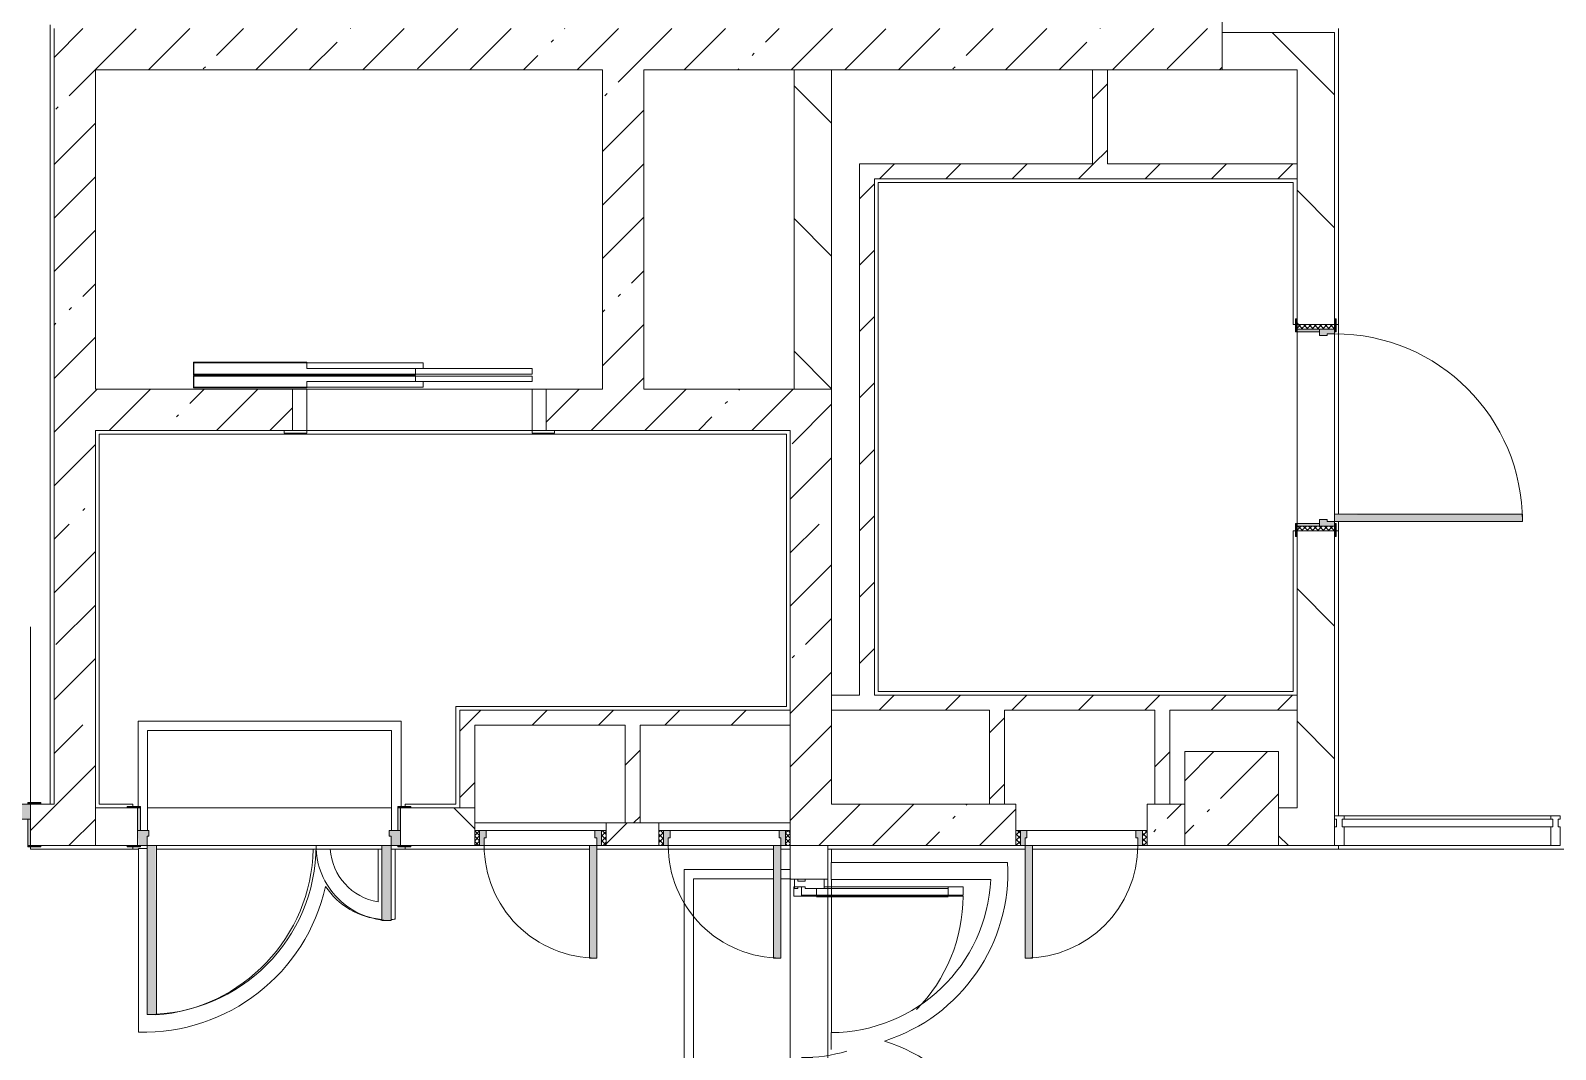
# Model space of a CAD drawing. Header units: millimetres. Extents: x -3724 to 231642, y -8553 to 29017.
# Drawn here: x 174159 to 182278, y 12313 to 17740 of the extents above; entities that cross this region are included whole.
import ezdxf

# ---------------------------------------------------------------- set-up
doc = ezdxf.new("R2010")
doc.units = ezdxf.units.MM
for name, color, linetype, lineweight, true_color in [('A-DETL-GENF-5', 7, 'Continuous', 5, 0xaaaaaa), ('A-DOOR-2', 7, 'Continuous', 5, 0xaaaaaa), ('A-DOOR-3', 7, 'Continuous', 5, 0xe2e2e2), ('A-DOOR-FRAM-3', 7, 'Continuous', 5, 0xe2e2e2), ('A-DOOR-FRAM-4', 7, 'Continuous', 5, 0xaaaaaa), ('A-FLOR-1', 7, 'Continuous', 5, 0xaaaaaa)]:
    doc.layers.add(name, color=color, linetype=linetype, lineweight=lineweight, true_color=true_color)
for name, color, linetype, lineweight in [('A-GLAZ-CURT-2', 7, 'Continuous', 5), ('A-GLAZ-CWMG-2', 7, 'Continuous', 5), ('A-WALL', 7, 'Continuous', 9), ('I-WALL-3', 7, 'Continuous', 5), ('S-COLS-2', 7, 'Continuous', 5)]:
    doc.layers.add(name, color=color, linetype=linetype, lineweight=lineweight)
pattern_1 = [(135, (79704.3, 0), (-353.5534, -353.5534), [])]
pattern_2 = [(45, (79704.28, 0), (-285.1231, 285.1231), []), (45, (79989.4, 0), (-285.1231, 285.1231), [504.031, -100.806, 16.764, -84.042])]
pattern_3 = [(45, (79704.28, 0), (-176.7767, 176.7767), [])]
pattern_4 = [(135, (1951.41, 124.685), (-14.14214, -14.14214), []), (225, (1951.41, 124.685), (14.14214, -14.14214), [])]
pattern_5 = [(45, (-171.384, 124.685), (-14.1421, 14.1421), []), (135, (-171.384, 124.685), (-14.1421, -14.1421), [])]

# ---------------------------------------------------------------- blocks, each defined once
blk = doc.blocks.new('110_Дверь_СКБ_2Ст - Д-1_л_Лестничная клетка EIS60 2-32142534-1_3_1_птичка')
at = {"layer": 'A-DOOR-3'}
for points in [[(612.5, 1010), (612.5, 110), (662.5, 110), (662.5, 1010), (639.9, 1010)], [(-637.5, 510), (-637.5, 110), (-587.5, 110), (-587.5, 510)], [(712.4, 30), (697.5, 30), (699.6, -110), (712.5, -110), (712.5, 30)]]:
    blk.add_hatch(color=256, dxfattribs=at).paths.add_polyline_path(points)
h = blk.add_hatch(color=256, dxfattribs=at)
h.paths.add_polyline_path([(662.5, 110), (662.5, 60), (652.5, 60), (652.5, 30), (712.5, 32.6), (712.5, 110)])
h.paths.add_polyline_path([(-637.5, 110), (-687.5, 110), (-687.2, 30), (-627.5, 35.6), (-627.5, 60), (-637.5, 60), (-637.5, 104.8)])
at = {"layer": 'A-DOOR-FRAM-3'}
for points in [[(-695.5, 118), (-742.5, 118), (-742.5, 110), (-672.5, 110), (-672.5, 118), (-687.5, 118)], [(728.3, 118), (697.5, 118), (697.5, 110), (767.5, 110), (767.5, 118), (729.9, 118)], [(-672.5, 30), (-687.5, 30), (-687.4, -110), (-672.5, -110), (-672.5, -21.5)], [(-687.4, -110), (-742.5, -110.2), (-742.5, -118), (-672.5, -118), (-674.5, -110)], [(767.5, -110), (697.5, -110), (698.9, -118), (767.5, -118)]]:
    blk.add_hatch(color=256, dxfattribs=at).paths.add_polyline_path(points)
at = {"layer": 'A-DOOR-2'}
for p, q in [((662.5, 1010), (612.5, 1010)), ((612.5, 1010), (612.5, 110)), ((662.5, 110), (662.5, 1010)), ((-637.5, 510), (-637.5, 110)), ((-587.5, 510), (-637.5, 510)), ((-587.5, 110), (-587.5, 510)), ((-637.5, 110), (-587.5, 110)), ((612.5, 110), (662.5, 110))]:
    blk.add_line(p, q, dxfattribs=at)
for centre, radius, start, end in [((662.5, 110), 900, 90, 180), ((-637.5, 110), 400, 360, 90)]:
    blk.add_arc(centre, radius, start, end, dxfattribs=at)
at = {"layer": 'A-DOOR-FRAM-4'}
for p, q in [((-672.5, 118), (-742.5, 118)), ((-742.5, 118), (-742.5, 110)), ((-742.5, 110), (-672.5, 110)), ((-637.5, 110), (-687.5, 110)), ((-687.5, 110), (-687.5, 30)), ((-672.5, 110), (-672.5, 118)), ((-637.5, 60), (-637.5, 110)), ((662.5, 110), (662.5, 60)), ((712.5, 110), (662.5, 110)), ((767.5, 118), (697.5, 118)), ((697.5, 118), (697.5, 110)), ((697.5, 110), (767.5, 110)), ((712.5, 30), (712.5, 110)), ((767.5, 110), (767.5, 118)), ((-687.5, 30), (-627.5, 30)), ((-672.5, 30), (-687.5, 30)), ((-687.5, 30), (-687.5, -110)), ((-672.5, -110), (-672.5, 30)), ((-627.5, 60), (-637.5, 60)), ((-627.5, 30), (-627.5, 60)), ((662.5, 60), (652.5, 60)), ((652.5, 60), (652.5, 30)), ((652.5, 30), (712.5, 30)), ((712.5, 30), (697.5, 30)), ((697.5, 30), (697.5, -110)), ((712.5, -110), (712.5, 30)), ((-672.5, -110), (-742.5, -110)), ((-742.5, -110), (-742.5, -118)), ((-742.5, -118), (-672.5, -118)), ((-687.5, -110), (-672.5, -110)), ((-672.5, -118), (-672.5, -110)), ((697.5, -110), (712.5, -110)), ((767.5, -110), (697.5, -110)), ((697.5, -110), (697.5, -118)), ((697.5, -118), (767.5, -118)), ((767.5, -118), (767.5, -110))]:
    blk.add_line(p, q, dxfattribs=at)
blk = doc.blocks.new('110_Дверь_СКБ_2Ст - Д-3а 1450x2100h_Лестничная клетка из коридора-32213611-1_3_1_птичка')
at = {"layer": 'A-DOOR-3'}
for points in [[(617.1, 1000), (612.5, 1000), (617.1, 100), (662.5, 100), (662.5, 1000), (617.4, 1000)], [(-587.5, 500), (-637.5, 500), (-637.5, 100), (-587.5, 100), (-587.5, 492.8)], [(708.4, 20), (697.5, 20), (697.5, -100), (712.5, -100), (710, 20)]]:
    blk.add_hatch(color=256, dxfattribs=at).paths.add_polyline_path(points)
h = blk.add_hatch(color=256, dxfattribs=at)
h.paths.add_polyline_path([(662.5, 100), (660, 50), (652.5, 50), (652.5, 20), (712.5, 20), (707.1, 100), (702.6, 100)])
h.paths.add_polyline_path([(-640, 100), (-687.5, 100), (-687.5, 20), (-627.5, 20), (-627.5, 50), (-637.5, 50), (-637.5, 100)])
at = {"layer": 'A-DOOR-FRAM-3'}
for points in [[(-695.5, 108), (-742.5, 108), (-742.5, 100), (-672.5, 100), (-672.5, 108), (-687.5, 108)], [(697.5, 108), (702.6, 100), (767.5, 100), (767.5, 108), (704.1, 108)], [(-687.5, 20), (-687.5, -100), (-672.5, -100), (-672.5, 20)], [(-677.4, -100), (-742.5, -100), (-742.5, -108), (-672.5, -108), (-672.5, -100)], [(715.3, -100), (697.5, -100), (697.5, -108), (767.5, -108), (767.5, -100), (737.5, -100)]]:
    blk.add_hatch(color=256, dxfattribs=at).paths.add_polyline_path(points)
at = {"layer": 'A-DOOR-2'}
for p, q in [((662.5, 1000), (612.5, 1000)), ((612.5, 1000), (612.5, 100)), ((662.5, 100), (662.5, 1000)), ((-637.5, 500), (-637.5, 100)), ((-587.5, 500), (-637.5, 500)), ((-587.5, 100), (-587.5, 500)), ((-637.5, 100), (-587.5, 100)), ((612.5, 100), (662.5, 100))]:
    blk.add_line(p, q, dxfattribs=at)
for centre, radius, start, end in [((662.5, 100), 900, 90, 180), ((-637.5, 100), 400, 360, 90)]:
    blk.add_arc(centre, radius, start, end, dxfattribs=at)
at = {"layer": 'A-DOOR-FRAM-4'}
for p, q in [((-672.5, 108), (-742.5, 108)), ((-742.5, 108), (-742.5, 100)), ((-742.5, 100), (-672.5, 100)), ((-637.5, 100), (-687.5, 100)), ((-687.5, 100), (-687.5, 20)), ((-672.5, 100), (-672.5, 108)), ((-637.5, 50), (-637.5, 100)), ((662.5, 100), (662.5, 50)), ((712.5, 100), (662.5, 100)), ((767.5, 108), (697.5, 108)), ((697.5, 108), (697.5, 100)), ((697.5, 100), (767.5, 100)), ((712.5, 20), (712.5, 100)), ((767.5, 100), (767.5, 108)), ((-687.5, 20), (-627.5, 20)), ((-672.5, 20), (-687.5, 20)), ((-687.5, 20), (-687.5, -100)), ((-672.5, -100), (-672.5, 20)), ((-627.5, 50), (-637.5, 50)), ((-627.5, 20), (-627.5, 50)), ((662.5, 50), (652.5, 50)), ((652.5, 50), (652.5, 20)), ((652.5, 20), (712.5, 20)), ((712.5, 20), (697.5, 20)), ((697.5, 20), (697.5, -100)), ((712.5, -100), (712.5, 20)), ((-672.5, -100), (-742.5, -100)), ((-742.5, -100), (-742.5, -108)), ((-742.5, -108), (-672.5, -108)), ((-687.5, -100), (-672.5, -100)), ((-672.5, -108), (-672.5, -100)), ((697.5, -100), (712.5, -100)), ((767.5, -100), (697.5, -100)), ((697.5, -100), (697.5, -108)), ((697.5, -108), (767.5, -108)), ((767.5, -108), (767.5, -100))]:
    blk.add_line(p, q, dxfattribs=at)
blk = doc.blocks.new('110_Дверь_СКБ_1Ст_Внутренняя1 - Д-4 1100x2100h_су мгн-31800557-1_3_1_птичка')
at = {"layer": 'A-DOOR-2'}
h = blk.add_hatch(dxfattribs=at)
h.set_pattern_fill('FP_53', color=256, style=0, pattern_type=2)
h.set_pattern_definition([(135, (1751.41, 164.685), (-14.14214, -14.14214), []), (225, (1751.41, 164.685), (14.14214, -14.14214), [])])
h.paths.add_polyline_path([(562.5, 100), (537.5, 100), (537.5, -100), (562.5, -100)])
at = {"layer": 'A-DOOR-3'}
h = blk.add_hatch(color=256, dxfattribs=at)
h.paths.add_polyline_path([(537.5, 100), (512.5, 100), (512.5, 60), (502.5, 60), (502.5, 20), (537.5, 20)])
h.paths.add_polyline_path([(-477.5, 20), (-477.5, 60), (-487.5, 60), (-487.5, 100), (-512.5, 100), (-512.5, 20), (-487.5, 20)])
at = {"layer": 'A-DOOR-FRAM-3'}
for points in [[(512.5, 541.4), (512.5, 1100), (472.5, 1100), (477.4, 100), (512.5, 100), (512.5, 120)], [(-497.5, 100), (-497.5, 108), (-567.5, 108), (-567.5, 100), (-512.5, 100)], [(592.5, 108), (522.5, 108), (522.5, 100), (592.5, 100)], [(-497.5, -2.9), (-497.5, 20), (-512.5, 20), (-512.5, -100), (-497.5, -100)], [(537.5, -100), (537.5, 20), (522.5, 20), (522.5, -100)], [(-497.5, -100), (-567.5, -100), (-567.5, -108), (-497.5, -108)], [(592.5, -100), (522.5, -100), (522.5, -108), (592.5, -108)]]:
    blk.add_hatch(color=256, dxfattribs=at).paths.add_polyline_path(points)
at = {"layer": 'A-DOOR-FRAM-4'}
h = blk.add_hatch(dxfattribs=at)
h.set_pattern_fill('FP_54', color=256, style=0, pattern_type=2)
h.set_pattern_definition([(45, (-371.384, 164.685), (-14.1421, 14.1421), []), (135, (-371.384, 164.685), (-14.1421, -14.1421), [])])
h.paths.add_polyline_path([(-512.5, 100), (-537.5, 100), (-537.5, -100), (-512.5, -100), (-512.5, -46.8)])
at = {"layer": 'A-DOOR-2'}
for p, q in [((512.5, 1100), (472.5, 1100)), ((472.5, 1100), (472.5, 100)), ((512.5, 100), (512.5, 1100)), ((472.5, 100), (512.5, 100))]:
    blk.add_line(p, q, dxfattribs=at)
blk.add_arc((512.5, 100), 1000, 90, 180, dxfattribs=at)
at = {"layer": 'A-DOOR-FRAM-4'}
for p, q in [((-497.5, 108), (-567.5, 108)), ((-567.5, 108), (-567.5, 100)), ((-567.5, 100), (-497.5, 100)), ((-512.5, 100), (-537.5, 100)), ((-537.5, 100), (-537.5, -100)), ((-487.5, 100), (-512.5, 100)), ((-512.5, 100), (-512.5, 20)), ((-512.5, -100), (-512.5, 100)), ((-497.5, 100), (-512.5, 100)), ((-512.5, 100), (-512.5, 99)), ((-512.5, 99), (-497.5, 99)), ((-497.5, 100), (-497.5, 108)), ((-497.5, 99), (-497.5, 100)), ((-487.5, 60), (-487.5, 100)), ((512.5, 100), (512.5, 60)), ((537.5, 100), (512.5, 100)), ((592.5, 108), (522.5, 108)), ((522.5, 108), (522.5, 100)), ((537.5, 100), (522.5, 100)), ((522.5, 100), (522.5, 99)), ((522.5, 100), (592.5, 100)), ((522.5, 99), (537.5, 99)), ((537.5, 20), (537.5, 100)), ((562.5, 100), (537.5, 100)), ((537.5, 100), (537.5, -100)), ((537.5, 99), (537.5, 100)), ((562.5, -100), (562.5, 100)), ((592.5, 100), (592.5, 108)), ((-512.5, 20), (-477.5, 20)), ((-497.5, 20), (-512.5, 20)), ((-512.5, 20), (-512.5, -100)), ((-497.5, -100), (-497.5, 20)), ((-477.5, 60), (-487.5, 60)), ((-477.5, 20), (-477.5, 60)), ((512.5, 60), (502.5, 60)), ((502.5, 60), (502.5, 20)), ((502.5, 20), (537.5, 20)), ((537.5, 20), (522.5, 20)), ((522.5, 20), (522.5, -100)), ((537.5, -100), (537.5, 20)), ((-497.5, -100), (-567.5, -100)), ((-567.5, -100), (-567.5, -108)), ((-567.5, -108), (-497.5, -108)), ((-537.5, -100), (-512.5, -100)), ((-512.5, -100), (-497.5, -100)), ((-497.5, -108), (-497.5, -100)), ((522.5, -100), (537.5, -100)), ((592.5, -100), (522.5, -100)), ((522.5, -100), (522.5, -108)), ((522.5, -108), (592.5, -108)), ((537.5, -100), (562.5, -100)), ((592.5, -108), (592.5, -100))]:
    blk.add_line(p, q, dxfattribs=at)
blk = doc.blocks.new('110_Дверь_СКБ_1Ст - д-18 700x2100h_Технический шкаф ЭОМ и СС-23279316-1_3_1_птичка')
at = {"layer": 'A-DOOR-2'}
h = blk.add_hatch(dxfattribs=at)
h.set_pattern_fill('FP_188', color=256, style=0, pattern_type=2)
h.set_pattern_definition([(135, (1951.41, 174.685), (-14.14214, -14.14214), []), (225, (1951.41, 174.685), (14.14214, -14.14214), [])])
h.paths.add_polyline_path([(337.5, 110), (337.5, 30), (362.5, 30), (362.5, 110)])
at = {"layer": 'A-DOOR-3'}
h = blk.add_hatch(color=256, dxfattribs=at)
h.paths.add_polyline_path([(322.5, 110), (312.5, 110), (312.5, 70), (302.5, 70), (302.5, 30), (337.5, 30), (337.5, 110)])
h.paths.add_polyline_path([(-312.5, 110), (-312.5, 30), (-277.5, 30), (-277.5, 70), (-287.5, 70), (-287.5, 110), (-297.5, 110)])
at = {"layer": 'A-DOOR-FRAM-3'}
blk.add_hatch(color=256, dxfattribs=at).paths.add_polyline_path([(312.5, 710), (272.5, 710), (272.5, 110), (312.5, 110), (312.5, 377)])
at = {"layer": 'A-DOOR-FRAM-4'}
h = blk.add_hatch(dxfattribs=at)
h.set_pattern_fill('FP_189', color=256, style=0, pattern_type=2)
h.set_pattern_definition([(45, (-171.384, 174.685), (-14.1421, 14.1421), []), (135, (-171.384, 174.685), (-14.1421, -14.1421), [])])
h.paths.add_polyline_path([(-337.5, 110), (-337.5, 30), (-312.5, 30), (-312.5, 110)])
at = {"layer": 'A-DOOR-2'}
for p, q in [((312.5, 710), (272.5, 710)), ((272.5, 710), (272.5, 110)), ((312.5, 110), (312.5, 710)), ((272.5, 110), (312.5, 110))]:
    blk.add_line(p, q, dxfattribs=at)
blk.add_arc((312.5, 110), 600, 90, 180, dxfattribs=at)
at = {"layer": 'A-DOOR-FRAM-4'}
for p, q in [((-312.5, 110), (-337.5, 110)), ((-337.5, 110), (-337.5, 30)), ((-287.5, 110), (-312.5, 110)), ((-312.5, 110), (-312.5, 30)), ((-312.5, 30), (-312.5, 110)), ((-287.5, 70), (-287.5, 110)), ((-287.5, 110), (272.5, 110)), ((312.5, 110), (312.5, 70)), ((337.5, 110), (312.5, 110)), ((337.5, 30), (337.5, 110)), ((362.5, 110), (337.5, 110)), ((337.5, 110), (337.5, 30)), ((362.5, 30), (362.5, 110)), ((-337.5, 30), (-312.5, 30)), ((-312.5, 30), (-277.5, 30)), ((-277.5, 70), (-287.5, 70)), ((-277.5, 30), (-277.5, 70)), ((302.5, 30), (-277.5, 30)), ((312.5, 70), (302.5, 70)), ((302.5, 70), (302.5, 30)), ((302.5, 30), (337.5, 30)), ((337.5, 30), (362.5, 30))]:
    blk.add_line(p, q, dxfattribs=at)
blk = doc.blocks.new('110_Дверь_СКБ_1Ст - д-18п 700x2100h_Технический шкаф ЭОМ и СС 2-32193184-1_3_1_птичка')
at = {"layer": 'A-DOOR-2'}
h = blk.add_hatch(dxfattribs=at)
h.set_pattern_fill('FP_190', color=256, style=0, pattern_type=2)
h.set_pattern_definition(pattern_4)
h.paths.add_polyline_path([(337.5, 60), (337.5, -20), (362.5, -20), (362.5, 60)])
at = {"layer": 'A-DOOR-3'}
h = blk.add_hatch(color=256, dxfattribs=at)
h.paths.add_polyline_path([(-312.5, 60), (-312.5, -20), (-277.5, -20), (-277.5, 20), (-287.5, 20), (-287.5, 60), (-297.5, 60)])
h.paths.add_polyline_path([(312.5, 60), (312.5, 20), (302.5, 20), (302.5, -20), (337.5, -20), (337.5, 60), (322.5, 60)])
at = {"layer": 'A-DOOR-FRAM-3'}
blk.add_hatch(color=256, dxfattribs=at).paths.add_polyline_path([(-247.5, 660), (-287.5, 660), (-287.5, 60), (-247.5, 60), (-247.5, 558.7)])
at = {"layer": 'A-DOOR-FRAM-4'}
h = blk.add_hatch(dxfattribs=at)
h.set_pattern_fill('FP_191', color=256, style=0, pattern_type=2)
h.set_pattern_definition(pattern_5)
h.paths.add_polyline_path([(-337.5, 60), (-337.5, -20), (-312.5, -20), (-312.5, 60)])
at = {"layer": 'A-DOOR-2'}
for p, q in [((-287.5, 660), (-287.5, 60)), ((-247.5, 660), (-287.5, 660)), ((-247.5, 60), (-247.5, 660)), ((-287.5, 60), (-247.5, 60))]:
    blk.add_line(p, q, dxfattribs=at)
blk.add_arc((-287.5, 60), 600, 360, 90, dxfattribs=at)
at = {"layer": 'A-DOOR-FRAM-4'}
for p, q in [((-312.5, 60), (-337.5, 60)), ((-337.5, 60), (-337.5, -20)), ((-287.5, 60), (-312.5, 60)), ((-312.5, 60), (-312.5, -20)), ((-312.5, -20), (-312.5, 60)), ((-287.5, 20), (-287.5, 60)), ((-277.5, 20), (-287.5, 20)), ((-277.5, -20), (-277.5, 20)), ((-247.5, 60), (312.5, 60)), ((312.5, 20), (302.5, 20)), ((302.5, 20), (302.5, -20)), ((312.5, 60), (312.5, 20)), ((337.5, 60), (312.5, 60)), ((337.5, -20), (337.5, 60)), ((362.5, 60), (337.5, 60)), ((337.5, 60), (337.5, -20)), ((362.5, -20), (362.5, 60)), ((-337.5, -20), (-312.5, -20)), ((-312.5, -20), (-277.5, -20)), ((302.5, -20), (-277.5, -20)), ((302.5, -20), (337.5, -20)), ((337.5, -20), (362.5, -20))]:
    blk.add_line(p, q, dxfattribs=at)
blk = doc.blocks.new('110_Дверь_СКБ_1Ст - д-18п 700x2100h_Технический шкаф ЭОМ и СС 2-V230-1_3_1_птичка')
at = {"layer": 'A-DOOR-2'}
h = blk.add_hatch(dxfattribs=at)
h.set_pattern_fill('FP_190', color=256, style=0, pattern_type=2)
h.set_pattern_definition(pattern_4)
h.paths.add_polyline_path([(337.5, 60), (337.5, -20), (362.5, -20), (362.5, 60)])
at = {"layer": 'A-DOOR-3'}
h = blk.add_hatch(color=256, dxfattribs=at)
h.paths.add_polyline_path([(312.5, 60), (312.5, 20), (302.5, 20), (302.5, -20), (337.5, -20), (337.5, 60), (322.5, 60)])
h.paths.add_polyline_path([(-297.5, 60), (-312.5, 60), (-312.5, -20), (-277.5, -20), (-277.5, 20), (-287.5, 20), (-287.5, 60)])
at = {"layer": 'A-DOOR-FRAM-3'}
blk.add_hatch(color=256, dxfattribs=at).paths.add_polyline_path([(-247.5, 660), (-287.5, 660), (-287.5, 60), (-247.5, 60), (-247.5, 80)])
at = {"layer": 'A-DOOR-FRAM-4'}
h = blk.add_hatch(dxfattribs=at)
h.set_pattern_fill('FP_191', color=256, style=0, pattern_type=2)
h.set_pattern_definition(pattern_5)
h.paths.add_polyline_path([(-337.5, 60), (-337.5, -20), (-312.5, -20), (-312.5, 60)])
at = {"layer": 'A-DOOR-2'}
for p, q in [((-287.5, 660), (-287.5, 60)), ((-247.5, 660), (-287.5, 660)), ((-247.5, 60), (-247.5, 660)), ((-287.5, 60), (-247.5, 60))]:
    blk.add_line(p, q, dxfattribs=at)
blk.add_arc((-287.5, 60), 600, 360, 90, dxfattribs=at)
at = {"layer": 'A-DOOR-FRAM-4'}
for p, q in [((-312.5, 60), (-337.5, 60)), ((-337.5, 60), (-337.5, -20)), ((-287.5, 60), (-312.5, 60)), ((-312.5, 60), (-312.5, -20)), ((-312.5, -20), (-312.5, 60)), ((-287.5, 20), (-287.5, 60)), ((-277.5, 20), (-287.5, 20)), ((-277.5, -20), (-277.5, 20)), ((-247.5, 60), (312.5, 60)), ((312.5, 20), (302.5, 20)), ((302.5, 20), (302.5, -20)), ((312.5, 60), (312.5, 20)), ((337.5, 60), (312.5, 60)), ((337.5, -20), (337.5, 60)), ((362.5, 60), (337.5, 60)), ((337.5, 60), (337.5, -20)), ((362.5, -20), (362.5, 60)), ((-337.5, -20), (-312.5, -20)), ((-312.5, -20), (-277.5, -20)), ((302.5, -20), (-277.5, -20)), ((302.5, -20), (337.5, -20)), ((337.5, -20), (362.5, -20))]:
    blk.add_line(p, q, dxfattribs=at)
blk = doc.blocks.new('Прямоугольный импост - Импост структурный с накладкой - 160мм Темный-V206-1_3_1_птичка')
at = {"layer": 'A-GLAZ-CWMG-2'}
for p, q in [((-50, 0), (-50, 17)), ((-50, 17), (0, 17)), ((-40, 0), (-50, 0)), ((-40, -40), (-40, 0)), ((0, 0), (-10, 0)), ((-10, 0), (-10, -40)), ((0, 17), (0, 0)), ((-50, -140), (-50, -40)), ((-50, -40), (-40, -40)), ((-10, -40), (0, -40)), ((0, -40), (0, -140)), ((0, -140), (-50, -140))]:
    blk.add_line(p, q, dxfattribs=at)
blk = doc.blocks.new('Системная панель - Стекло - 40мм-32352614-1_3_1_птичка')
at = {"layer": 'A-GLAZ-CURT-2'}
for p, q in [((560.5, 40), (-560.5, 40)), ((-560.5, 40), (-560.5, 0)), ((560.5, 0), (560.5, 40)), ((-560.5, 0), (560.5, 0))]:
    blk.add_line(p, q, dxfattribs=at)
blk = doc.blocks.new('Прямоугольный импост - Импост структурный с накладкой - 160мм Темный-32352612-1_3_1_птичка')
at = {"layer": 'A-GLAZ-CWMG-2'}
for p, q in [((101448, 13557), (102549, 13557)), ((101448, 13400), (102549, 13400))]:
    blk.add_line(p, q, dxfattribs=at)
blk = doc.blocks.new('Прямоугольный импост - Импост структурный с накладкой - 160мм Темный-V208-1_3_1_птичка')
at = {"layer": 'A-GLAZ-CWMG-2'}
for p, q in [((-25, 0), (-25, 17)), ((-25, 17), (25, 17)), ((-15, 0), (-25, 0)), ((-15, -40), (-15, 0)), ((25, 0), (15, 0)), ((15, 0), (15, -40)), ((25, 17), (25, 0)), ((-25, -140), (-25, -40)), ((-25, -40), (-15, -40)), ((15, -40), (25, -40)), ((25, -40), (25, -140)), ((25, -140), (-25, -140))]:
    blk.add_line(p, q, dxfattribs=at)
blk = doc.blocks.new('BSC_Колонна _Прямоугольная - 500х500-17857564-1_3_1_птичка')
at = {"layer": 'S-COLS-2'}
h = blk.add_hatch(dxfattribs=at)
h.set_pattern_fill('FP_212', color=256, style=0, pattern_type=2)
h.set_pattern_definition([(45, (-100850, -13650), (-285.1231, 285.1231), []), (45, (-100564.88, -13650), (-285.1231, 285.1231), [504.031, -100.806, 16.764, -84.042])])
h.paths.add_polyline_path([(-59.4, -250), (250, -250), (250, 250), (-250, 250), (-250, -250)])
for p, q in [((250, 250), (-250, 250)), ((-250, 250), (-250, -250)), ((250, -250), (250, 250)), ((-250, -250), (250, -250))]:
    blk.add_line(p, q, dxfattribs=at)
blk = doc.blocks.new('DOR_Дверь лифта - 1350х2050h-19118285-1_3_1_птичка')
at = {"layer": 'A-DOOR-2'}
for p, q in [((-600, 125), (-720, 125)), ((-720, 125), (-720, 110)), ((-720, 110), (-600, 110)), ((-675, 110), (-675, -110)), ((-600, 110), (-675, 110)), ((-600, 110), (-600, 125)), ((600, 110), (-600, 110)), ((-600, 110), (-600, -110)), ((720, 125), (600, 125)), ((600, 125), (600, 110)), ((600, -110), (600, 110)), ((675, 110), (600, 110)), ((600, 110), (720, 110)), ((675, -110), (675, 110)), ((720, 110), (720, 125)), ((-675, -110), (-600, -110)), ((-600, -110), (600, -110)), ((-600, -150), (-600, -180)), ((20, -150), (-600, -150)), ((-20, -120), (-20, -150)), ((600, -120), (-20, -120)), ((-20, -150), (600, -150)), ((20, -180), (20, -150)), ((600, -110), (675, -110)), ((600, -150), (600, -120)), ((-600, -180), (20, -180)), ((-600, -190), (-600, -220)), ((20, -190), (-600, -190)), ((-600, -220), (20, -220)), ((-20, -220), (-20, -250)), ((600, -220), (-20, -220)), ((20, -220), (20, -190)), ((600, -250), (600, -220)), ((-20, -250), (600, -250))]:
    blk.add_line(p, q, dxfattribs=at)
at = {"layer": 'A-DOOR-FRAM-4'}
for p, q in [((600, -117), (600, -120)), ((1203, -117), (600, -117)), ((600, -120), (1200, -120)), ((1200, -120), (1200, -180)), ((1203, -183), (1203, -117)), ((1200, -180), (20, -180)), ((20, -180), (20, -183)), ((20, -183), (1203, -183)), ((1203, -187), (20, -187)), ((20, -187), (20, -190)), ((20, -190), (1200, -190)), ((1200, -190), (1200, -250)), ((1203, -253), (1203, -187)), ((600, -250), (600, -253)), ((1200, -250), (600, -250)), ((600, -253), (1203, -253))]:
    blk.add_line(p, q, dxfattribs=at)
blk = doc.blocks.new('Дверь_Витражная_остекление_ - ВВ-7 остекление-32349468-1_3_1_птичка')
at = {"layer": 'A-DETL-GENF-5'}
for p, q in [((-815, -20), (-860, -20)), ((-860, -177.2), (-860, -20)), ((-815, -20), (-860, -20)), ((-860, -20), (-860, -177.2)), ((-815, -177.2), (-815, -20)), ((-815, -177.2), (-815, -20)), ((865, -880), (865, -20)), ((865, -20), (865, -880)), ((-860, -100), (-815, -100)), ((-850, -177.2), (-850, -100)), ((-806, -177.2), (-806, -100)), ((856, -800), (856, -100)), ((900, -100), (865, -100)), ((900, -800), (900, -140)), ((910, -880), (910, -140)), ((910, -880), (910, -140)), ((910, -800), (865, -800)), ((910, -880), (865, -880)), ((865, -880), (910, -880))]:
    blk.add_line(p, q, dxfattribs=at)
at = {"layer": 'A-DOOR-2'}
for p, q in [((-910, 20), (-860, 20)), ((-910, -20), (-910, 20)), ((-860, 20), (-860, -20)), ((860, 20), (910, 20)), ((860, -20), (860, 20)), ((910, 20), (910, -20)), ((-860, -20), (-910, -20)), ((-860, -177.2), (-860, -20)), ((860, -880), (860, -20)), ((910, -20), (860, -20))]:
    blk.add_line(p, q, dxfattribs=at)
for centre, start, end in [((-860, -20), 275.98464, 0), ((860, -20), 180, 196.28645), ((860, -20), 225.39227, 270)]:
    blk.add_arc(centre, 860, start, end, dxfattribs=at)
blk = doc.blocks.new('Прямоугольный импост - Импост структурный с накладкой - 160мм Темный-32348142-1_3_1_птичка')
at = {"layer": 'A-GLAZ-CWMG-2'}
for p, q in [((0, 17), (-50, 17)), ((-50, 17), (-50, 0)), ((-50, 0), (-40, 0)), ((-40, 0), (-40, -40)), ((-10, -40), (-10, 0)), ((-10, 0), (0, 0)), ((0, 0), (0, 17)), ((-40, -40), (-50, -40)), ((-50, -40), (-50, -140)), ((0, -40), (-10, -40)), ((0, -140), (0, -40)), ((-50, -140), (0, -140))]:
    blk.add_line(p, q, dxfattribs=at)

msp = doc.modelspace()

# ---------------------------------------------------------------- hatches: boundary and pattern name
at = {"layer": 'I-WALL-3'}
h = msp.add_hatch(dxfattribs=at)
h.set_pattern_fill('FP_118', color=256, style=0, pattern_type=2)
h.set_pattern_definition(pattern_2)
h.paths.add_polyline_path([(174284.3, 13620), (174504.3, 13620), (174504.3, 17750), (174284.3, 17750), (174284.3, 13744.9)])
h = msp.add_hatch(dxfattribs=at)
h.set_pattern_fill('FP_118', color=256, style=0, pattern_type=2)
h.set_pattern_definition(pattern_2)
h.paths.add_polyline_path([(180504.3, 17530), (180504.3, 17750), (174504.3, 17750), (174504.3, 17530), (180494.8, 17530)])
h = msp.add_hatch(dxfattribs=at)
h.set_pattern_fill('FP_136', color=256, style=0, pattern_type=2)
h.set_pattern_definition(pattern_1)
h.paths.add_polyline_path([(180642.9, 17530), (181102.3, 17530), (181102.3, 17730), (180504.3, 17730), (180504.3, 17530)])
h = msp.add_hatch(dxfattribs=at)
h.set_pattern_fill('FP_118', color=256, style=0, pattern_type=2)
h.set_pattern_definition(pattern_2)
h.paths.add_polyline_path([(177424.3, 15830), (177424.3, 17530), (177204.3, 17530), (177204.3, 15830), (177348.4, 15830)])
h = msp.add_hatch(dxfattribs=at)
h.set_pattern_fill('FP_136', color=256, style=0, pattern_type=2)
h.set_pattern_definition(pattern_1)
h.paths.add_polyline_path([(178424.3, 15830), (178424.3, 17530), (178224.3, 17530), (178224.3, 15830)])
h = msp.add_hatch(dxfattribs=at)
h.set_pattern_fill('FP_135', color=256, style=0, pattern_type=2)
h.set_pattern_definition(pattern_3)
h.paths.add_polyline_path([(179892.3, 17030), (179892.3, 17530), (179812.3, 17530), (179812.3, 17030)])
h = msp.add_hatch(dxfattribs=at)
h.set_pattern_fill('FP_136', color=256, style=0, pattern_type=2)
h.set_pattern_definition(pattern_1)
h.paths.add_polyline_path([(181102.3, 13600), (181102.3, 15075), (180902.3, 15075), (180902.3, 13600)])
h.paths.add_polyline_path([(181102.3, 16175), (181102.3, 17530), (180902.3, 17530), (180902.3, 16175)])
h = msp.add_hatch(dxfattribs=at)
h.set_pattern_fill('FP_135', color=256, style=0, pattern_type=2)
h.set_pattern_definition(pattern_3)
h.paths.add_polyline_path([(178572.3, 14200), (178652.3, 14200), (178652.3, 17030), (178572.3, 17030), (178572.3, 14220)])
h = msp.add_hatch(dxfattribs=at)
h.set_pattern_fill('FP_135', color=256, style=0, pattern_type=2)
h.set_pattern_definition(pattern_3)
h.paths.add_polyline_path([(180882.3, 16950), (180902.3, 16950), (180902.3, 17030), (178652.3, 17030), (178652.3, 16950), (180006.3, 16950)])
h = msp.add_hatch(dxfattribs=at)
h.set_pattern_fill('FP_118', color=256, style=0, pattern_type=2)
h.set_pattern_definition(pattern_2)
h.paths.add_polyline_path([(177424.3, 15610), (178204.3, 15610), (178204.3, 15830), (176904.3, 15830), (176904.3, 15610), (177348.4, 15610)])
h.paths.add_polyline_path([(175124.8, 15610), (175554.3, 15610), (175554.3, 15830), (174504.3, 15830), (174504.3, 15610), (175084.2, 15610)])
h = msp.add_hatch(dxfattribs=at)
h.set_pattern_fill('FP_118', color=256, style=0, pattern_type=2)
h.set_pattern_definition(pattern_2)
h.paths.add_polyline_path([(178397.2, 13620), (178424.3, 13620), (178424.3, 15830), (178204.3, 15830), (178204.3, 13620)])
h = msp.add_hatch(dxfattribs=at)
h.set_pattern_fill('FP_135', color=256, style=0, pattern_type=2)
h.set_pattern_definition(pattern_3)
h.paths.add_polyline_path([(180884, 14120), (180902.3, 14120), (180902.3, 14200), (178424.3, 14200), (178424.3, 14120), (180882.3, 14120)])
h = msp.add_hatch(dxfattribs=at)
h.set_pattern_fill('FP_135', color=256, style=0, pattern_type=2)
h.set_pattern_definition(pattern_3)
h.paths.add_polyline_path([(176444.3, 13600), (176524.3, 13600), (176524.3, 14120), (176444.3, 14120), (176444.3, 13744.9)])
h = msp.add_hatch(dxfattribs=at)
h.set_pattern_fill('FP_135', color=256, style=0, pattern_type=2)
h.set_pattern_definition(pattern_3)
h.paths.add_polyline_path([(176524.3, 14040), (178204.3, 14040), (178204.3, 14120), (176524.3, 14120)])
h = msp.add_hatch(dxfattribs=at)
h.set_pattern_fill('FP_135', color=256, style=0, pattern_type=2)
h.set_pattern_definition(pattern_3)
h.paths.add_polyline_path([(179264.3, 13620), (179344.3, 13620), (179344.3, 14120), (179264.3, 14120), (179264.3, 13744.9)])
h = msp.add_hatch(dxfattribs=at)
h.set_pattern_fill('FP_135', color=256, style=0, pattern_type=2)
h.set_pattern_definition(pattern_3)
h.paths.add_polyline_path([(180144.3, 13620), (180224.3, 13620), (180224.3, 14120), (180144.3, 14120), (180144.3, 13744.9)])
h = msp.add_hatch(dxfattribs=at)
h.set_pattern_fill('FP_135', color=256, style=0, pattern_type=2)
h.set_pattern_definition(pattern_3)
h.paths.add_polyline_path([(177404.3, 13520), (177404.3, 14040), (177324.3, 14040), (177324.3, 13520), (177348.4, 13520)])
h = msp.add_hatch(dxfattribs=at)
h.set_pattern_fill('FP_118', color=256, style=0, pattern_type=2)
h.set_pattern_definition(pattern_2)
h.paths.add_polyline_path([(174504.3, 13400), (174504.3, 13620), (174159.3, 13620), (174159.3, 13400), (174284.3, 13400)])
h.paths.add_polyline_path([(172754.3, 13400), (172759.3, 13400), (172754.3, 13620), (172514.3, 13620), (172514.3, 13400), (172748.4, 13400)])
h = msp.add_hatch(dxfattribs=at)
h.set_pattern_fill('FP_136', color=256, style=0, pattern_type=2)
h.set_pattern_definition(pattern_1)
h.paths.add_polyline_path([(176299.6, 13400), (176524.3, 13400), (176524.3, 13600), (176129.3, 13600), (176129.3, 13400), (176184.3, 13400)])
h.paths.add_polyline_path([(174704.3, 13400), (174729.3, 13400), (174726.4, 13600), (174504.3, 13600), (174504.3, 13400), (174674.3, 13400)])
h = msp.add_hatch(dxfattribs=at)
h.set_pattern_fill('FP_118', color=256, style=0, pattern_type=2)
h.set_pattern_definition(pattern_2)
h.paths.add_polyline_path([(180304.3, 13400), (180304.3, 13620), (180104.3, 13620), (180104.3, 13400)])
h.paths.add_polyline_path([(178204.3, 13400), (179404.3, 13400), (179404.3, 13620), (178204.3, 13620), (178204.3, 13480)])
h = msp.add_hatch(dxfattribs=at)
h.set_pattern_fill('FP_136', color=256, style=0, pattern_type=2)
h.set_pattern_definition(pattern_1)
h.paths.add_polyline_path([(189534.3, 13400), (190254.3, 13400), (190254.3, 13600), (189533.3, 13600), (189533.3, 13400)])
h.paths.add_polyline_path([(185187.2, 13400), (185254.3, 13400), (185254.3, 13600), (185104.3, 13600), (185104.3, 13400)])
h.paths.add_polyline_path([(180804.3, 13400), (181102.3, 13400), (181102.3, 13600), (180804.3, 13600)])
h.paths.add_polyline_path([(186314.3, 13400), (186314.3, 13600), (185754.3, 13600), (185754.3, 13400), (185774.3, 13400)])
h = msp.add_hatch(dxfattribs=at)
h.set_pattern_fill('FP_178', color=256, style=0, pattern_type=2)
h.set_pattern_definition([(45, (79704.3, 0), (-427.6843, 427.6843), []), (45, (79989.4, 0), (-427.6843, 427.6843), [])])
h.paths.add_polyline_path([(177404.3, 13400), (177504.3, 13400), (177504.3, 13520), (177224.3, 13520), (177224.3, 13400), (177348.4, 13400)])
h = msp.add_hatch(dxfattribs=at)
h.set_pattern_fill('FP_136', color=256, style=0, pattern_type=2)
h.set_pattern_definition(pattern_1)
h.paths.add_polyline_path([(178204.3, 10600), (178404.3, 10600), (178404.3, 11320), (178204.3, 11320), (178204.3, 10613.7)])
h.paths.add_polyline_path([(178320.7, 13220), (178404.3, 13220), (178404.3, 13400), (178204.3, 13400), (178204.3, 13220)])

# ---------------------------------------------------------------- linework, layer by layer
at = {"layer": 'A-FLOR-1'}
for p, q in [((174264.3, 13620), (174264.3, 17770.5)), ((181122.3, 17750), (181122.3, 15165)), ((180882.3, 16930), (178672.3, 16930)), ((178672.3, 16930), (178672.3, 14220)), ((180882.3, 16175), (180882.3, 16930)), ((180894.3, 16175), (180882.3, 16175)), ((181122.3, 16175), (181110.3, 16175)), ((178184.3, 15590), (174524.3, 15590)), ((174524.3, 15590), (174524.3, 13620)), ((178184.3, 14140), (178184.3, 15590)), ((181122.3, 15125), (181122.3, 13557)), ((180882.3, 14220), (180882.3, 15075)), ((180882.3, 15075), (180894.3, 15075)), ((181110.3, 15075), (181122.3, 15075)), ((174158.9, 13628), (174158.9, 14563.7)), ((178672.3, 14220), (180882.3, 14220)), ((176424.3, 13620), (176424.3, 14140)), ((176424.3, 14140), (178184.3, 14140)), ((174731.7, 14062.1), (174731.7, 13608)), ((176131.7, 14062.1), (174731.7, 14062.1)), ((176131.7, 13608), (176131.7, 14062.1)), ((174781.7, 13480), (174781.7, 14012.1)), ((174781.7, 14012.1), (176081.7, 14012.1)), ((176081.7, 14012.1), (176081.7, 13480)), ((174524.3, 13620), (174704.3, 13620)), ((174704.3, 13620), (174704.3, 13608)), ((176154.3, 13620), (176424.3, 13620)), ((176154.3, 13608), (176154.3, 13620)), ((181122.3, 13400), (181122.3, 13380)), ((174159.3, 13380), (174159.3, 13392)), ((174735, 13380), (174159.3, 13380)), ((174704.3, 13392), (174704.3, 13380)), ((174779.3, 13383), (174734.7, 13383)), ((174734.7, 13383), (174734.7, 12405.3)), ((176029.3, 13380), (174829.3, 13380)), ((175755, 13379.5), (175664, 13379.5)), ((176009.3, 13380), (176009.3, 13099.1)), ((177134.3, 13380), (176079.3, 13380)), ((176101.1, 13007.2), (176101.1, 13380)), ((176154.3, 13380), (176154.3, 13392)), ((178114.3, 13380), (177174.3, 13380)), ((178204.3, 13380), (178154.3, 13380)), ((179454.3, 13380), (178404.3, 13380)), ((178424.3, 13308), (178424.3, 13380)), ((179494.3, 13380), (183375.9, 13380)), ((177639, 13272.2), (177639, 11457.1)), ((178114.3, 13272.2), (177639, 13272.2)), ((178204.3, 13272.2), (178154.3, 13272.2)), ((179361, 13308.4), (178421, 13308.4)), ((178421, 13308.4), (178421, 13218.4)), ((177689, 11507.1), (177689, 13222.2)), ((177689, 13222.2), (178114.3, 13222.2)), ((178154.3, 13222.2), (178204.3, 13222.2)), ((178421, 13218.4), (179271.4, 13218.4)), ((178424.3, 12403.5), (178424.3, 13218.4)), ((178422, 12403.4), (178422, 12313.3))]:
    msp.add_line(p, q, dxfattribs=at)
for centre, radius, start, end in [((174759.3, 13400), 905, 274.14371, 358.70203), ((176059.3, 13400), 305, 183.85394, 260.56466), ((178417.4, 13258.4), 945, 287.75279, 3.03294), ((174759.3, 13400), 995, 268.58294, 347.32946), ((176059.3, 13400), 395, 213.54048, 265.63343), ((178417.4, 13258.4), 855, 270.31209, 357.31852), ((176059.3, 13400), 395, 272.90796, 276.07108), ((178417.4, 11458.4), 945, 356.96706, 72.24721)]:
    msp.add_arc(centre, radius, start, end, dxfattribs=at)
at = {"layer": 'A-WALL'}
for p, q in [((178424.3, 17530), (178224.3, 17530)), ((179892.3, 17530), (179812.3, 17530)), ((180902.3, 16950), (180902.3, 17030)), ((178424.3, 14200), (178424.3, 14120)), ((180902.3, 14120), (180902.3, 14200)), ((178204.3, 14040), (178204.3, 14120)), ((176444.3, 13600), (176524.3, 13600)), ((179264.3, 13620), (179344.3, 13620)), ((180144.3, 13620), (180224.3, 13620)), ((177324.3, 13520), (177404.3, 13520))]:
    msp.add_line(p, q, dxfattribs=at)
at = {"layer": 'I-WALL-3'}
for p, q in [((180504.3, 20754), (180504.3, 17530)), ((174284.3, 17750), (174284.3, 13620)), ((181102.3, 17730), (180504.3, 17730)), ((181102.3, 16205), (181102.3, 17730)), ((174504.3, 15830), (174504.3, 17530)), ((174504.3, 17530), (177204.3, 17530)), ((177204.3, 17530), (177204.3, 15830)), ((177424.3, 17530), (178224.3, 17530)), ((177424.3, 15830), (177424.3, 17530)), ((178224.3, 17530), (178224.3, 15830)), ((178424.3, 17530), (179812.3, 17530)), ((178424.3, 14200), (178424.3, 17530)), ((179812.3, 17530), (179812.3, 17030)), ((179892.3, 17530), (180902.3, 17530)), ((179892.3, 17030), (179892.3, 17530)), ((180902.3, 17530), (180902.3, 17030)), ((179812.3, 17030), (178572.3, 17030)), ((178572.3, 17030), (178572.3, 14200)), ((180902.3, 17030), (179892.3, 17030)), ((178652.3, 16950), (180902.3, 16950)), ((178652.3, 14200), (178652.3, 16950)), ((180902.3, 16950), (180902.3, 16205)), ((180902.3, 15115), (180902.3, 16135)), ((181102.3, 16125), (181102.3, 15165)), ((175554.3, 15830), (174504.3, 15830)), ((175554.3, 15610), (175554.3, 15830)), ((177204.3, 15830), (176904.3, 15830)), ((176904.3, 15830), (176904.3, 15610)), ((177424.3, 15830), (178424.3, 15830)), ((174504.3, 15610), (175554.3, 15610)), ((174504.3, 15610), (174504.3, 13400)), ((176904.3, 15610), (178204.3, 15610)), ((178204.3, 15610), (178204.3, 14120)), ((180902.3, 15045), (180902.3, 14200)), ((181102.3, 13400), (181102.3, 15045)), ((178572.3, 14200), (178424.3, 14200)), ((180902.3, 14200), (178652.3, 14200)), ((176444.3, 14120), (176444.3, 13600)), ((178204.3, 14120), (176444.3, 14120)), ((178424.3, 13620), (178424.3, 14120)), ((178424.3, 14120), (179264.3, 14120)), ((179264.3, 14120), (179264.3, 13620)), ((179344.3, 14120), (180144.3, 14120)), ((179344.3, 13620), (179344.3, 14120)), ((180144.3, 14120), (180144.3, 13620)), ((180224.3, 14120), (180902.3, 14120)), ((180224.3, 13620), (180224.3, 14120)), ((180902.3, 14120), (180902.3, 13600)), ((176524.3, 13480), (176524.3, 14040)), ((176524.3, 14040), (177324.3, 14040)), ((177324.3, 14040), (177324.3, 13520)), ((177404.3, 14040), (178204.3, 14040)), ((177404.3, 13520), (177404.3, 14040)), ((178204.3, 14040), (178204.3, 13480)), ((174284.3, 13620), (174214.3, 13620)), ((174674.3, 13600), (174504.3, 13600)), ((174781.7, 13600), (176081.7, 13600)), ((176444.3, 13600), (176184.3, 13600)), ((179264.3, 13620), (178424.3, 13620)), ((179404.3, 13620), (179344.3, 13620)), ((179404.3, 13480), (179404.3, 13620)), ((180144.3, 13620), (180104.3, 13620)), ((180104.3, 13620), (180104.3, 13480)), ((180304.3, 13620), (180224.3, 13620)), ((180902.3, 13600), (180804.3, 13600)), ((176524.3, 13520), (177324.3, 13520)), ((177224.3, 13520), (177224.3, 13480)), ((177404.3, 13520), (178204.3, 13520)), ((177504.3, 13480), (177504.3, 13520)), ((174214.3, 13400), (174674.3, 13400)), ((176029.3, 13400), (174829.3, 13400)), ((176184.3, 13400), (176524.3, 13400)), ((177224.3, 13400), (177504.3, 13400)), ((178404.3, 13400), (178204.3, 13400)), ((178204.3, 11507.1), (178204.3, 13400)), ((178204.3, 13400), (179404.3, 13400)), ((178404.3, 13400), (178404.3, 11320)), ((180104.3, 13400), (180304.3, 13400)), ((180804.3, 13400), (181102.3, 13400)), ((178204.3, 13220), (178404.3, 13220))]:
    msp.add_line(p, q, dxfattribs=at)

# ---------------------------------------------------------------- block references
at = {"layer": 'A-DOOR-2'}
for name, p, rotation in [('110_Дверь_СКБ_1Ст_Внутренняя1 - Д-4 1100x2100h_су мгн-31800557-1_3_1_птичка', (181002.3, 15637.5), 270), ('DOR_Дверь лифта - 1350х2050h-19118285-1_3_1_птичка', (176229.3, 15720), 180), ('110_Дверь_СКБ_2Ст - Д-3а 1450x2100h_Лестничная клетка из коридора-32213611-1_3_1_птичка', (175441.8, 13500), 180), ('110_Дверь_СКБ_1Ст - д-18п 700x2100h_Технический шкаф ЭОМ и СС 2-V230-1_3_1_птичка', (176886.8, 13460), 180), ('110_Дверь_СКБ_1Ст - д-18п 700x2100h_Технический шкаф ЭОМ и СС 2-32193184-1_3_1_птичка', (177866.8, 13460), 180), ('110_Дверь_СКБ_1Ст - д-18 700x2100h_Технический шкаф ЭОМ и СС-23279316-1_3_1_птичка', (179766.8, 13510), 180), ('Дверь_Витражная_остекление_ - ВВ-7 остекление-32349468-1_3_1_птичка', (178243.9, 12270), 89.99999999999993)]:
    msp.add_blockref(name, p, dxfattribs=dict(at, rotation=rotation))
msp.add_blockref('110_Дверь_СКБ_2Ст - Д-1_л_Лестничная клетка EIS60 2-32142534-1_3_1_птичка', (173446.8, 13510), dxfattribs=at)
at = {"layer": 'A-GLAZ-CURT-2', "rotation": 180}
msp.add_blockref('Системная панель - Стекло - 40мм-32352614-1_3_1_птичка', (181702.8, 13540), dxfattribs=at)
at = {"layer": 'A-GLAZ-CWMG-2', "extrusion": (0, 0, -1)}
for name, p in [('Прямоугольный импост - Импост структурный с накладкой - 160мм Темный-V206-1_3_1_птичка', (-181102.3, 13540)), ('Прямоугольный импост - Импост структурный с накладкой - 160мм Темный-V208-1_3_1_птичка', (-182278.3, 13540))]:
    msp.add_blockref(name, p, dxfattribs=at)
at = {"layer": 'A-GLAZ-CWMG-2'}
msp.add_blockref('Прямоугольный импост - Импост структурный с накладкой - 160мм Темный-32352612-1_3_1_птичка', (79704.3, 0), dxfattribs=at)
at = {"layer": 'A-GLAZ-CWMG-2', "rotation": 89.99999999999993}
msp.add_blockref('Прямоугольный импост - Импост структурный с накладкой - 160мм Темный-32348142-1_3_1_птичка', (178243.9, 13220), dxfattribs=at)
at = {"layer": 'S-COLS-2'}
msp.add_blockref('BSC_Колонна _Прямоугольная - 500х500-17857564-1_3_1_птичка', (180554.3, 13650), dxfattribs=at)

doc.saveas('drawing.dxf')
